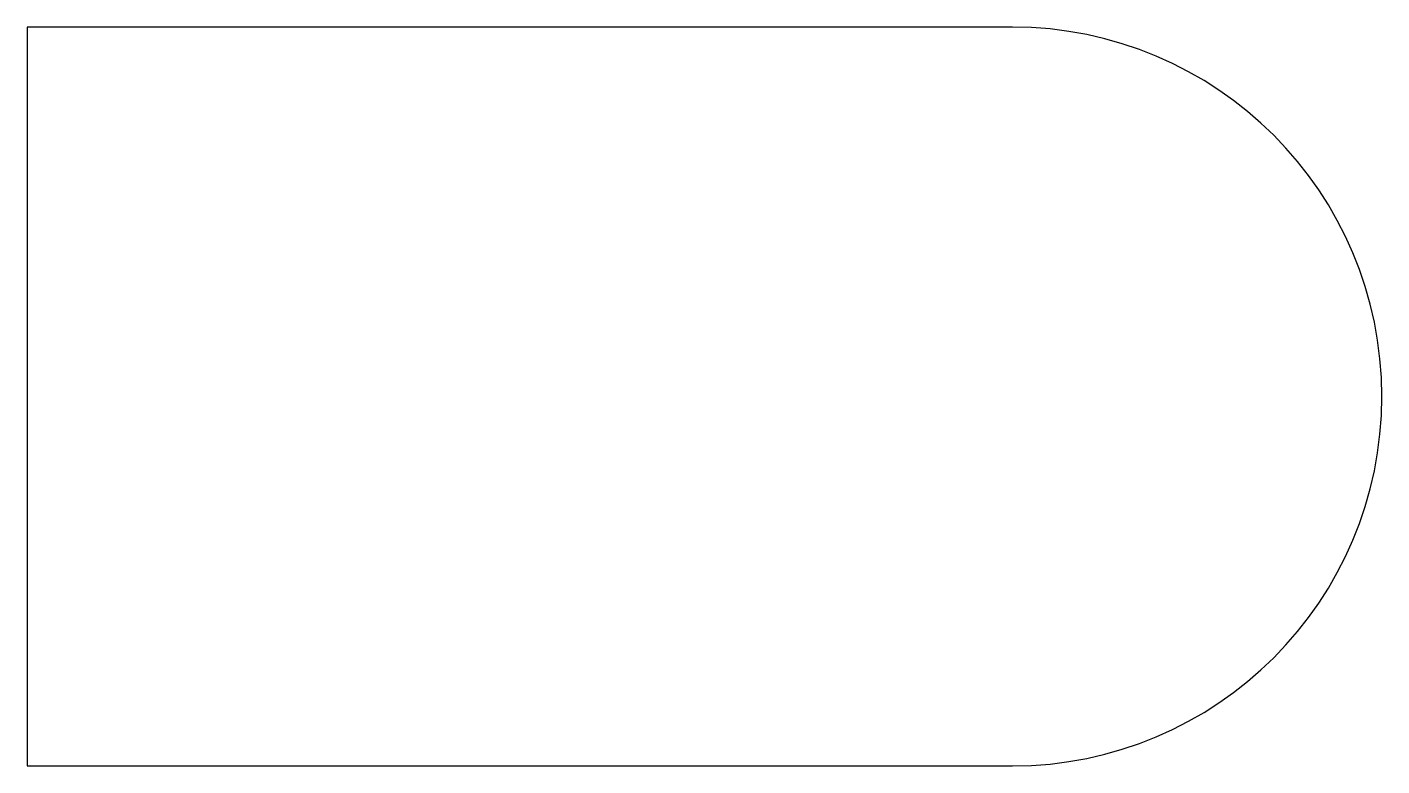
# Model space of a CAD drawing. Header units: metres. Extents: x 0 to 5.5, y 0 to 3.
import ezdxf

# ---------------------------------------------------------------- set-up
doc = ezdxf.new("R2010")
doc.units = ezdxf.units.M
doc.layers.add('Piso-Loseta', color=3, linetype='Continuous')

msp = doc.modelspace()

# ---------------------------------------------------------------- linework, layer by layer
at = {"layer": 'Piso-Loseta'}
msp.add_lwpolyline([(4, 0, 1), (4, 3), (0, 3), (0, 0)], format="xyb", close=True, dxfattribs=at)

doc.saveas('drawing.dxf')
